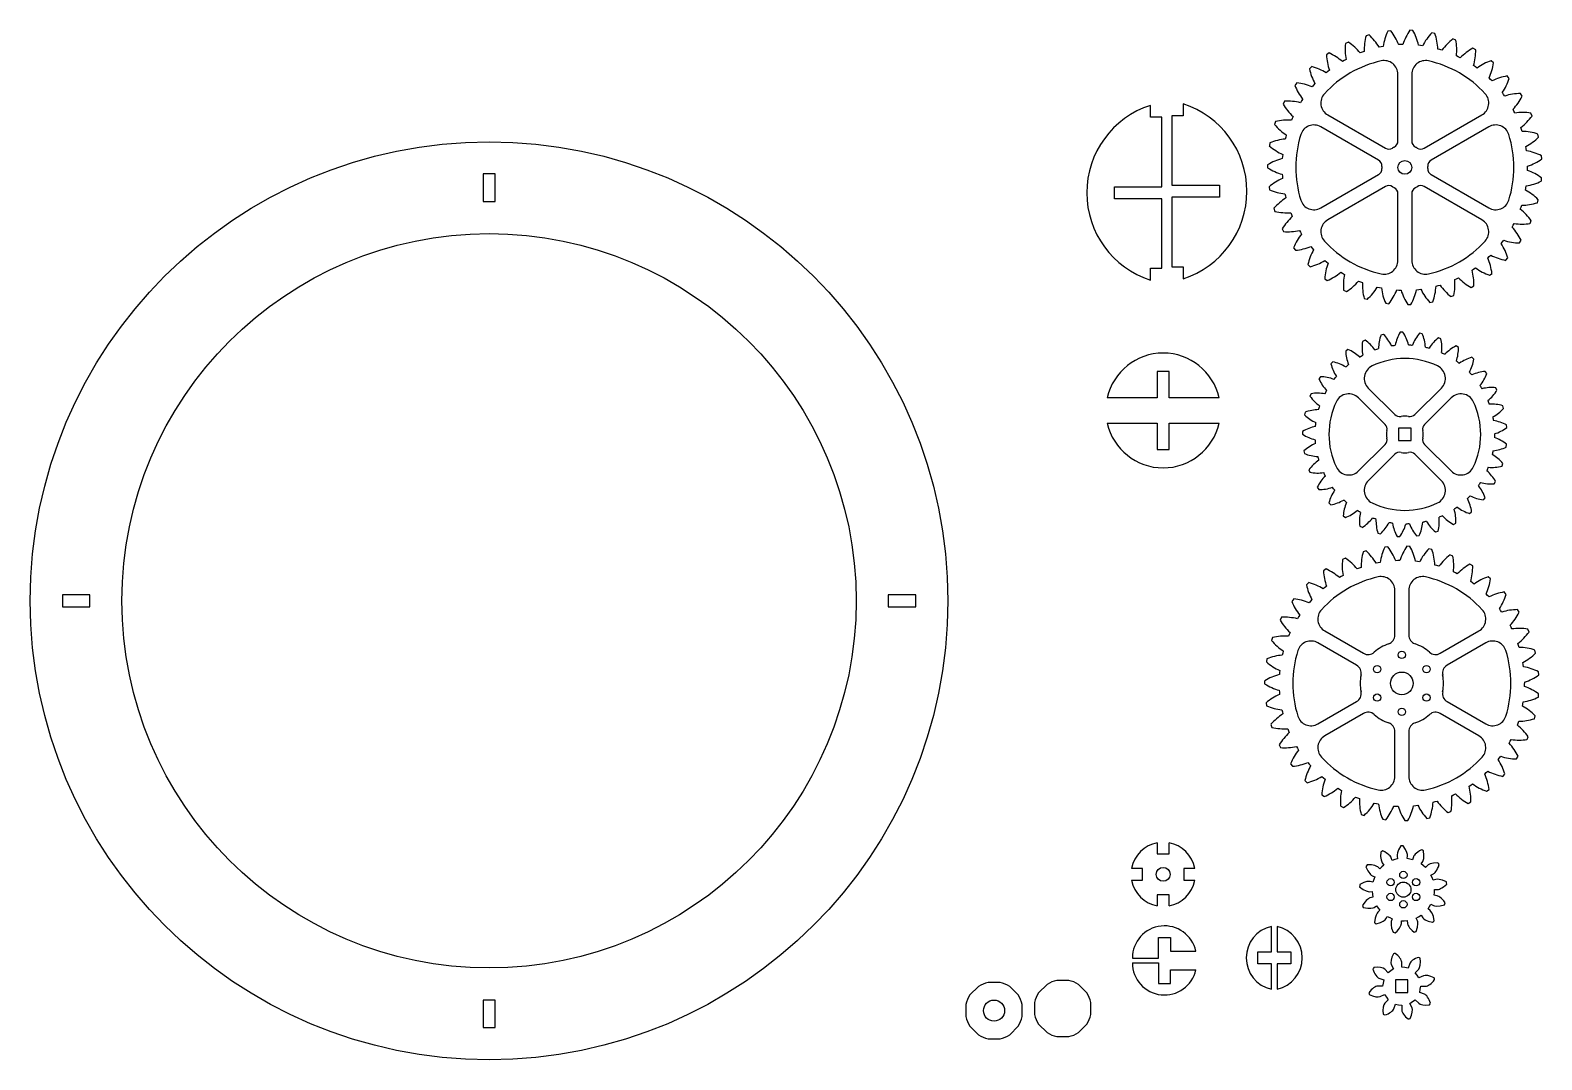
# Model space of a CAD drawing. Header units: millimetres. Extents: x 1 to 354, y -318 to 225.
# Drawn here: x 0.8 to 330.2, y 1 to 225.3 of the extents above; entities that cross this region are included whole.
import ezdxf

# ---------------------------------------------------------------- set-up
doc = ezdxf.new("R2010")
doc.units = ezdxf.units.MM

msp = doc.modelspace()

# ---------------------------------------------------------------- linework, layer by layer
at = {"color": 7, "linetype": 'Continuous', "lineweight": 25}
for p, q in [((292.62, 224.3), (291.96, 224.12)), ((297.36, 225.18), (296.67, 225.1)), ((302.17, 225.28), (301.48, 225.31)), ((306.93, 224.61), (306.26, 224.75)), ((288.09, 222.68), (287.47, 222.39)), ((295.24, 221.69), (294.79, 221.61)), ((295.69, 221.78), (295.24, 221.69)), ((299.52, 222.18), (299.06, 222.17)), ((299.97, 222.2), (299.52, 222.18)), ((303.82, 221.97), (303.36, 222.03)), ((304.27, 221.92), (303.82, 221.97)), ((308.03, 221.08), (307.59, 221.21)), ((308.47, 220.95), (308.03, 221.08)), ((311.53, 223.18), (310.88, 223.43)), ((315.83, 221.03), (315.24, 221.38)), ((283.88, 220.36), (283.31, 219.97)), ((287.19, 218.71), (286.79, 218.48)), ((287.58, 218.94), (287.19, 218.71)), ((291.09, 220.53), (290.66, 220.37)), ((291.52, 220.69), (291.09, 220.53)), ((312.05, 219.52), (311.64, 219.72)), ((312.46, 219.32), (312.05, 219.52)), ((315.76, 217.34), (315.39, 217.6)), ((319.74, 218.22), (319.21, 218.66)), ((280.09, 217.39), (279.59, 216.91)), ((283.62, 216.29), (283.26, 216)), ((283.98, 216.58), (283.62, 216.29)), ((298.89, 201.2), (298.89, 215.7)), ((301.89, 215.7), (301.89, 201.2)), ((316.14, 217.08), (315.76, 217.34)), ((319.08, 214.59), (318.75, 214.91)), ((319.41, 214.27), (319.08, 214.59)), ((323.15, 214.82), (322.69, 215.34)), ((276.83, 213.85), (276.42, 213.3)), ((280.49, 213.33), (280.19, 212.99)), ((280.8, 213.67), (280.49, 213.33)), ((321.91, 211.34), (321.64, 211.71)), ((322.18, 210.98), (321.91, 211.34)), ((325.96, 210.92), (325.6, 211.51)), ((244.96, 206.34), (244.96, 208.94)), ((252.1, 209.26), (252.1, 206.66)), ((274.18, 209.83), (273.86, 209.22)), ((277.88, 209.91), (277.63, 209.52)), ((278.13, 210.29), (277.88, 209.91)), ((324.18, 207.69), (323.97, 208.09)), ((324.39, 207.28), (324.18, 207.69)), ((247.46, 206.34), (244.96, 206.34)), ((247.46, 191.2), (247.46, 206.34)), ((252.1, 206.66), (249.6, 206.66)), ((249.6, 206.66), (249.6, 191.52)), ((272.21, 205.44), (271.99, 204.79)), ((275.85, 206.11), (275.66, 205.69)), ((276.03, 206.53), (275.85, 206.11)), ((294.65, 197.01), (282.08, 204.27)), ((283.58, 206.86), (296.15, 199.61)), ((304.63, 199.61), (317.19, 206.86)), ((318.69, 204.27), (306.13, 197.01)), ((328.12, 206.62), (327.85, 207.26)), ((274.45, 202.03), (274.34, 201.59)), ((274.56, 202.48), (274.45, 202.03)), ((325.84, 203.71), (325.7, 204.15)), ((325.98, 203.27), (325.84, 203.71)), ((329.55, 202.03), (329.39, 202.7)), ((270.97, 200.79), (270.86, 200.11)), ((273.73, 197.79), (273.69, 197.33)), ((273.77, 198.24), (273.73, 197.79)), ((326.84, 199.52), (326.77, 199.97)), ((326.91, 199.07), (326.84, 199.52)), ((330.23, 197.26), (330.18, 197.95)), ((270.49, 196), (270.49, 195.31)), ((327.15, 195.22), (327.16, 195.68)), ((327.15, 194.77), (327.15, 195.22)), ((102.11, 193.99), (99.51, 193.99)), ((99.51, 193.99), (99.51, 187.99)), ((102.11, 187.99), (102.11, 193.99)), ((237.08, 191.2), (247.46, 191.2)), ((237.08, 188.6), (237.08, 191.2)), ((249.6, 191.52), (259.98, 191.52)), ((259.98, 191.52), (259.98, 188.92)), ((270.79, 191.2), (270.89, 190.52)), ((273.66, 193.94), (273.7, 193.48)), ((273.7, 193.48), (273.73, 193.02)), ((282.08, 186.59), (294.65, 193.85)), ((296.15, 191.25), (283.58, 183.99)), ((317.19, 183.99), (304.63, 191.25)), ((306.13, 193.85), (318.69, 186.59)), ((326.77, 190.93), (326.85, 191.39)), ((330.14, 192.45), (330.2, 193.14)), ((99.51, 187.99), (102.11, 187.99)), ((247.46, 188.6), (237.08, 188.6)), ((247.46, 173.46), (247.46, 188.6)), ((259.98, 188.92), (249.6, 188.92)), ((249.6, 188.92), (249.6, 173.78)), ((274.25, 189.67), (274.35, 189.22)), ((274.35, 189.22), (274.46, 188.78)), ((298.89, 175.16), (298.89, 189.66)), ((301.89, 189.66), (301.89, 175.16)), ((326.7, 190.48), (326.77, 190.93)), ((329.28, 187.72), (329.45, 188.39)), ((271.85, 186.51), (272.06, 185.85)), ((275.51, 185.55), (275.69, 185.13)), ((275.69, 185.13), (275.86, 184.7)), ((325.56, 186.33), (325.71, 186.76)), ((325.71, 186.76), (325.86, 187.19)), ((273.65, 182.04), (273.97, 181.43)), ((277.42, 181.69), (277.66, 181.3)), ((277.66, 181.3), (277.9, 180.91)), ((323.78, 182.41), (323.99, 182.81)), ((323.99, 182.81), (324.21, 183.21)), ((327.67, 183.18), (327.94, 183.82)), ((276.15, 177.93), (276.55, 177.37)), ((279.92, 178.18), (280.22, 177.84)), ((321.39, 178.82), (321.66, 179.19)), ((321.66, 179.19), (321.94, 179.55)), ((325.35, 178.97), (325.72, 179.55)), ((280.22, 177.84), (280.52, 177.49)), ((282.95, 175.12), (283.3, 174.83)), ((283.3, 174.83), (283.66, 174.53)), ((318.45, 175.67), (318.78, 175.99)), ((318.78, 175.99), (319.11, 176.3)), ((322.39, 175.18), (322.85, 175.69)), ((244.96, 170.86), (244.96, 173.46)), ((244.96, 173.46), (247.46, 173.46)), ((249.6, 173.78), (252.1, 173.78)), ((252.1, 173.78), (252.1, 171.18)), ((279.27, 174.27), (279.76, 173.78)), ((286.43, 172.59), (286.83, 172.35)), ((286.83, 172.35), (287.22, 172.12)), ((311.68, 171.16), (312.09, 171.35)), ((315.05, 173.03), (315.42, 173.29)), ((315.42, 173.29), (315.8, 173.54)), ((318.85, 171.91), (319.39, 172.34)), ((282.93, 171.15), (283.5, 170.76)), ((287.06, 168.67), (287.68, 168.37)), ((290.28, 170.64), (290.71, 170.48)), ((290.71, 170.48), (291.13, 170.31)), ((294.39, 169.34), (294.84, 169.25)), ((294.84, 169.25), (295.28, 169.15)), ((298.65, 168.72), (299.11, 168.7)), ((299.11, 168.7), (299.56, 168.67)), ((302.96, 168.78), (303.41, 168.84)), ((303.41, 168.84), (303.87, 168.89)), ((307.2, 169.54), (307.64, 169.67)), ((307.64, 169.67), (308.08, 169.79)), ((311.26, 170.97), (311.68, 171.16)), ((314.84, 169.25), (315.44, 169.59)), ((291.52, 166.87), (292.18, 166.68)), ((296.22, 165.82), (296.9, 165.73)), ((301.02, 165.53), (301.71, 165.56)), ((305.81, 166.02), (306.48, 166.16)), ((310.45, 167.27), (311.1, 167.51)), ((295.75, 159.03), (295.17, 158.9)), ((299.96, 159.52), (299.36, 159.5)), ((304.18, 159.19), (303.59, 159.29)), ((308.27, 158.08), (307.71, 158.28)), ((287.99, 155.75), (287.5, 155.41)), ((291.71, 157.76), (291.17, 157.52)), ((312.07, 156.21), (311.56, 156.52)), ((284.71, 153.07), (284.29, 152.64)), ((315.45, 153.66), (315, 154.05)), ((249.02, 150.96), (246.42, 150.96)), ((246.42, 150.96), (246.42, 145.23)), ((249.02, 145.23), (249.02, 150.96)), ((282, 149.81), (281.67, 149.32)), ((318.28, 150.51), (317.92, 150.98)), ((246.42, 145.23), (235.53, 145.23)), ((259.91, 145.23), (249.02, 145.23)), ((279.95, 146.11), (279.72, 145.56)), ((296.07, 139.44), (290.3, 145.21)), ((292.42, 147.33), (298.19, 141.56)), ((302.59, 141.56), (308.35, 147.33)), ((310.47, 145.21), (304.71, 139.44)), ((320.47, 146.89), (320.2, 147.42)), ((278.64, 142.08), (278.52, 141.5)), ((321.93, 142.91), (321.77, 143.48)), ((235.53, 139.68), (246.42, 139.68)), ((246.42, 139.68), (246.42, 133.96)), ((249.02, 139.68), (259.91, 139.68)), ((249.02, 133.96), (249.02, 139.68)), ((299.04, 138.59), (299.04, 135.89)), ((301.74, 138.59), (299.04, 138.59)), ((301.74, 135.89), (301.74, 138.59)), ((322.61, 138.73), (322.56, 139.32)), ((278.12, 137.88), (278.11, 137.28)), ((299.04, 135.89), (301.74, 135.89)), ((322.49, 134.5), (322.56, 135.09)), ((246.42, 133.96), (249.02, 133.96)), ((278.4, 133.65), (278.51, 133.07)), ((290.3, 129.28), (296.07, 135.05)), ((298.19, 132.92), (292.42, 127.16)), ((308.35, 127.16), (302.59, 132.92)), ((304.71, 135.05), (310.47, 129.28)), ((279.48, 129.56), (279.69, 129)), ((321.57, 130.37), (321.75, 130.93)), ((281.31, 125.74), (281.63, 125.23)), ((319.89, 126.48), (320.17, 127)), ((283.84, 122.34), (284.24, 121.9)), ((317.5, 122.98), (317.87, 123.44)), ((286.96, 119.47), (287.43, 119.12)), ((314.49, 120), (314.94, 120.39)), ((290.56, 117.25), (291.1, 117)), ((294.52, 115.76), (295.1, 115.61)), ((307.07, 116), (307.64, 116.18)), ((310.97, 117.65), (311.49, 117.93)), ((296.71, 112.74), (296.02, 112.66)), ((298.7, 115.03), (299.29, 115)), ((301.52, 112.84), (300.83, 112.88)), ((302.93, 115.12), (303.52, 115.19)), ((306.28, 112.17), (305.61, 112.32)), ((287.44, 110.25), (286.82, 109.96)), ((291.97, 111.87), (291.31, 111.68)), ((294.59, 109.26), (294.14, 109.17)), ((295.04, 109.35), (294.59, 109.26)), ((298.87, 109.75), (298.41, 109.73)), ((299.32, 109.76), (298.87, 109.75)), ((303.17, 109.54), (302.71, 109.6)), ((303.62, 109.48), (303.17, 109.54)), ((307.38, 108.65), (306.94, 108.78)), ((310.88, 110.75), (310.23, 110.99)), ((315.18, 108.6), (314.59, 108.95)), ((283.23, 107.93), (282.66, 107.54)), ((286.54, 106.28), (286.14, 106.05)), ((286.93, 106.5), (286.54, 106.28)), ((290.44, 108.09), (290.01, 107.93)), ((290.87, 108.25), (290.44, 108.09)), ((307.82, 108.52), (307.38, 108.65)), ((311.4, 107.09), (310.99, 107.29)), ((311.81, 106.89), (311.4, 107.09)), ((319.09, 105.79), (318.56, 106.23)), ((7.81, 102.29), (7.81, 99.69)), ((13.81, 102.29), (7.81, 102.29)), ((13.81, 99.69), (13.81, 102.29)), ((193.81, 102.29), (187.81, 102.29)), ((187.81, 102.29), (187.81, 99.69)), ((193.81, 99.69), (193.81, 102.29)), ((279.44, 104.95), (278.94, 104.48)), ((282.97, 103.86), (282.61, 103.57)), ((283.33, 104.14), (282.97, 103.86)), ((298.24, 93.51), (298.24, 103.27)), ((301.24, 103.27), (301.24, 93.51)), ((315.11, 104.91), (314.74, 105.17)), ((315.49, 104.64), (315.11, 104.91)), ((318.43, 102.16), (318.1, 102.48)), ((318.76, 101.84), (318.43, 102.16)), ((322.5, 102.39), (322.04, 102.91)), ((7.81, 99.69), (13.81, 99.69)), ((187.81, 99.69), (193.81, 99.69)), ((276.18, 101.41), (275.77, 100.87)), ((279.84, 100.9), (279.54, 100.56)), ((280.15, 101.24), (279.84, 100.9)), ((321.26, 98.91), (320.99, 99.28)), ((321.53, 98.54), (321.26, 98.91)), ((325.31, 98.49), (324.95, 99.07)), ((273.53, 97.4), (273.21, 96.79)), ((277.23, 97.47), (276.98, 97.09)), ((277.48, 97.86), (277.23, 97.47)), ((323.53, 95.25), (323.32, 95.66)), ((271.56, 93.01), (271.34, 92.35)), ((275.2, 93.67), (275.01, 93.25)), ((275.38, 94.1), (275.2, 93.67)), ((282.93, 94.43), (291.38, 89.55)), ((308.1, 89.55), (316.54, 94.43)), ((323.74, 94.84), (323.53, 95.25)), ((327.47, 94.19), (327.2, 94.82)), ((273.8, 89.6), (273.69, 89.16)), ((273.91, 90.04), (273.8, 89.6)), ((289.88, 86.95), (281.43, 91.83)), ((318.04, 91.83), (309.6, 86.95)), ((325.19, 91.28), (325.05, 91.71)), ((325.33, 90.84), (325.19, 91.28)), ((328.9, 89.59), (328.74, 90.26)), ((270.32, 88.36), (270.21, 87.68)), ((273.12, 85.81), (273.08, 85.35)), ((326.19, 87.09), (326.12, 87.54)), ((326.26, 86.63), (326.19, 87.09)), ((269.84, 83.57), (269.84, 82.88)), ((273.08, 85.35), (273.04, 84.9)), ((326.5, 82.79), (326.51, 83.25)), ((326.5, 82.33), (326.5, 82.79)), ((329.58, 84.83), (329.53, 85.52)), ((273.01, 81.5), (273.05, 81.05)), ((273.05, 81.05), (273.08, 80.59)), ((329.49, 80.02), (329.55, 80.7)), ((270.14, 78.77), (270.24, 78.09)), ((273.6, 77.24), (273.7, 76.79)), ((273.7, 76.79), (273.81, 76.34)), ((281.43, 74.16), (289.88, 79.04)), ((291.38, 76.44), (282.93, 71.56)), ((316.54, 71.56), (308.1, 76.44)), ((309.6, 79.04), (318.04, 74.16)), ((326.05, 78.05), (326.12, 78.5)), ((326.12, 78.5), (326.2, 78.95)), ((328.63, 75.28), (328.8, 75.95)), ((271.2, 74.07), (271.41, 73.42)), ((274.86, 73.12), (275.04, 72.69)), ((275.04, 72.69), (275.21, 72.27)), ((298.24, 62.72), (298.24, 72.48)), ((301.24, 72.48), (301.24, 62.72)), ((324.91, 73.89), (325.06, 74.33)), ((325.06, 74.33), (325.21, 74.76)), ((273, 69.61), (273.32, 69)), ((276.77, 69.25), (277.01, 68.86)), ((323.13, 69.97), (323.34, 70.38)), ((323.34, 70.38), (323.56, 70.78)), ((327.02, 70.75), (327.29, 71.38)), ((277.01, 68.86), (277.25, 68.48)), ((320.74, 66.39), (321.01, 66.75)), ((321.01, 66.75), (321.29, 67.12)), ((324.7, 66.53), (325.07, 67.11)), ((275.5, 65.49), (275.9, 64.94)), ((279.27, 65.75), (279.57, 65.4)), ((279.57, 65.4), (279.87, 65.06)), ((282.3, 62.69), (282.65, 62.39)), ((317.8, 63.24), (318.13, 63.55)), ((318.13, 63.55), (318.47, 63.87)), ((321.74, 62.74), (322.2, 63.25)), ((278.62, 61.83), (279.11, 61.35)), ((282.65, 62.39), (283.01, 62.1)), ((285.78, 60.15), (286.18, 59.92)), ((286.18, 59.92), (286.57, 59.69)), ((314.4, 60.59), (314.77, 60.85)), ((314.77, 60.85), (315.15, 61.11)), ((318.2, 59.48), (318.74, 59.91)), ((282.28, 58.72), (282.85, 58.32)), ((286.41, 56.23), (287.03, 55.93)), ((289.63, 58.21), (290.06, 58.04)), ((290.06, 58.04), (290.48, 57.88)), ((293.74, 56.91), (294.19, 56.81)), ((294.19, 56.81), (294.63, 56.72)), ((298, 56.28), (298.46, 56.26)), ((298.46, 56.26), (298.91, 56.24)), ((302.31, 56.35), (302.76, 56.4)), ((302.76, 56.4), (303.22, 56.45)), ((306.55, 57.11), (306.99, 57.23)), ((306.99, 57.23), (307.43, 57.35)), ((310.61, 58.53), (311.03, 58.73)), ((311.03, 58.73), (311.44, 58.92)), ((314.19, 56.82), (314.79, 57.16)), ((290.87, 54.44), (291.53, 54.24)), ((295.57, 53.39), (296.25, 53.3)), ((300.37, 53.1), (301.06, 53.12)), ((305.16, 53.59), (305.83, 53.72)), ((309.8, 54.84), (310.45, 55.08)), ((246.42, 48.27), (246.42, 45.89)), ((249.02, 45.89), (249.02, 48.27)), ((295.37, 46.37), (295.16, 46.25)), ((295.57, 46.49), (295.37, 46.37)), ((299.77, 47.6), (299.53, 47.6)), ((300, 47.61), (299.77, 47.6)), ((304.23, 46.65), (304.02, 46.75)), ((304.45, 46.54), (304.23, 46.65)), ((246.42, 45.89), (249.02, 45.89)), ((292.04, 43.24), (291.92, 43.04)), ((292.17, 43.44), (292.04, 43.24)), ((294.97, 42.58), (294.5, 43)), ((295.41, 43), (294.97, 42.58)), ((295.85, 43.41), (295.41, 43)), ((295.47, 43.91), (295.85, 43.41)), ((297.65, 44.43), (297.43, 45.02)), ((298.24, 44.6), (297.65, 44.43)), ((298.82, 44.76), (298.24, 44.6)), ((298.71, 45.38), (298.82, 44.76)), ((300.89, 44.82), (300.96, 45.45)), ((301.48, 44.7), (300.89, 44.82)), ((302.08, 44.57), (301.48, 44.7)), ((302.26, 45.17), (302.08, 44.57)), ((303.93, 43.67), (304.29, 44.18)), ((304.4, 43.28), (303.93, 43.67)), ((304.87, 42.89), (304.4, 43.28)), ((305.31, 43.33), (304.87, 42.89)), ((307.75, 43.73), (307.6, 43.92)), ((307.89, 43.54), (307.75, 43.73)), ((243.22, 42.69), (240.84, 42.69)), ((240.84, 40.09), (243.22, 40.09)), ((243.22, 40.09), (243.22, 42.69)), ((254.6, 42.69), (252.22, 42.69)), ((252.22, 42.69), (252.22, 40.09)), ((252.22, 40.09), (254.6, 40.09)), ((293.45, 39.69), (292.84, 39.84)), ((293.28, 41.1), (293.85, 40.84)), ((293.65, 40.27), (293.45, 39.69)), ((293.85, 40.84), (293.65, 40.27)), ((306.09, 41.23), (306.65, 41.52)), ((306.33, 40.67), (306.09, 41.23)), ((306.56, 40.1), (306.33, 40.67)), ((307.16, 40.29), (306.56, 40.1)), ((309.5, 39.51), (309.46, 39.75)), ((249.02, 36.89), (246.42, 36.89)), ((246.42, 36.89), (246.42, 34.52)), ((249.02, 34.52), (249.02, 36.89)), ((290.56, 38.92), (290.54, 38.68)), ((290.58, 39.15), (290.56, 38.92)), ((292.64, 37.6), (293.27, 37.64)), ((293.45, 36.43), (292.84, 36.28)), ((293.27, 37.64), (293.36, 37.04)), ((293.36, 37.04), (293.45, 36.43)), ((306.77, 36.85), (306.82, 37.46)), ((307.38, 36.74), (306.77, 36.85)), ((306.82, 37.46), (306.87, 38.06)), ((306.87, 38.06), (307.5, 38.06)), ((309.53, 39.28), (309.5, 39.51)), ((291.16, 34.62), (291.25, 34.4)), ((291.25, 34.4), (291.34, 34.18)), ((293.71, 34.2), (294.25, 34.53)), ((294.25, 34.53), (294.61, 34.04)), ((294.97, 33.55), (294.5, 33.13)), ((294.61, 34.04), (294.97, 33.55)), ((305.44, 33.88), (305.77, 34.39)), ((305.93, 33.49), (305.44, 33.88)), ((305.77, 34.39), (306.09, 34.9)), ((306.09, 34.9), (306.65, 34.61)), ((309.01, 34.74), (309.09, 34.96)), ((309.09, 34.96), (309.17, 35.19)), ((271.32, 24.5), (271.32, 30.03)), ((272.54, 30.03), (272.54, 24.5)), ((293.78, 30.88), (293.96, 30.73)), ((293.96, 30.73), (294.15, 30.57)), ((296.23, 31.69), (296.56, 32.23)), ((296.56, 32.23), (297.1, 31.96)), ((297.1, 31.96), (297.65, 31.7)), ((297.65, 31.7), (297.43, 31.11)), ((299.63, 30.64), (299.67, 31.27)), ((299.67, 31.27), (300.28, 31.28)), ((300.28, 31.28), (300.89, 31.3)), ((300.89, 31.3), (300.96, 30.68)), ((302.87, 31.86), (303.4, 32.16)), ((303.13, 31.29), (302.87, 31.86)), ((303.4, 32.16), (303.93, 32.46)), ((303.93, 32.46), (304.29, 31.94)), ((306.44, 30.96), (306.61, 31.12)), ((306.61, 31.12), (306.79, 31.29)), ((246.71, 23.16), (246.71, 27.66)), ((246.71, 27.66), (249.31, 27.66)), ((249.31, 27.66), (249.31, 24.66)), ((297.84, 28.78), (298.07, 28.73)), ((298.07, 28.73), (298.31, 28.68)), ((302.41, 28.81), (302.64, 28.87)), ((302.64, 28.87), (302.87, 28.94)), ((241.01, 23.16), (246.71, 23.16)), ((249.31, 24.66), (254.85, 24.66)), ((268.32, 21.9), (268.32, 24.5)), ((268.32, 24.5), (271.32, 24.5)), ((272.54, 24.5), (275.54, 24.5)), ((275.54, 24.5), (275.54, 21.9)), ((298.09, 24.13), (297.91, 24.09)), ((298.28, 24.17), (298.09, 24.13)), ((303.59, 23.2), (303.43, 23.3)), ((303.75, 23.09), (303.59, 23.2)), ((241.01, 22.1), (246.71, 22.1)), ((246.71, 22.1), (246.71, 17.6)), ((249.31, 17.6), (249.31, 20.6)), ((249.31, 20.6), (254.85, 20.6)), ((271.32, 21.9), (268.32, 21.9)), ((271.32, 16.36), (271.32, 21.9)), ((275.54, 21.9), (272.54, 21.9)), ((272.54, 21.9), (272.54, 16.36)), ((293.54, 20.9), (293.44, 20.74)), ((293.64, 21.06), (293.54, 20.9)), ((296.77, 19.96), (296, 20.73)), ((297.34, 20.37), (296.77, 19.96)), ((297.91, 20.77), (297.34, 20.37)), ((297.44, 21.75), (297.91, 20.77)), ((299.71, 21.18), (299.71, 22.27)), ((300.4, 21.06), (299.71, 21.18)), ((301.09, 20.95), (300.4, 21.06)), ((301.45, 21.97), (301.09, 20.95)), ((302.65, 19.96), (303.42, 20.73)), ((303.05, 19.39), (302.65, 19.96)), ((207.46, 16.94), (205.62, 15.11)), ((212.17, 17.82), (209.57, 17.82)), ((216.11, 15.11), (214.28, 16.94)), ((222.42, 17.4), (220.58, 15.57)), ((227.13, 18.28), (224.53, 18.28)), ((231.07, 15.57), (229.24, 17.4)), ((246.71, 17.6), (249.31, 17.6)), ((295.55, 17.02), (294.47, 17.02)), ((294.76, 18.76), (295.79, 18.4)), ((295.67, 17.71), (295.55, 17.02)), ((295.79, 18.4), (295.67, 17.71)), ((298.36, 18.37), (298.36, 15.67)), ((301.06, 18.37), (298.36, 18.37)), ((301.06, 15.67), (301.06, 18.37)), ((303.46, 18.83), (303.05, 19.39)), ((304.44, 19.3), (303.46, 18.83)), ((303.75, 16.34), (303.87, 17.02)), ((303.87, 17.02), (304.96, 17.02)), ((306.82, 18.64), (306.78, 18.83)), ((306.86, 18.46), (306.82, 18.64)), ((102.11, 13.99), (99.51, 13.99)), ((99.51, 13.99), (99.51, 7.99)), ((102.11, 7.99), (102.11, 13.99)), ((219.7, 13.46), (219.7, 10.86)), ((231.95, 10.86), (231.95, 13.46)), ((292.56, 15.59), (292.6, 15.4)), ((292.6, 15.4), (292.65, 15.22)), ((294.99, 14.75), (295.97, 15.22)), ((295.97, 15.22), (296.37, 14.65)), ((296.77, 14.08), (296, 13.31)), ((296.37, 14.65), (296.77, 14.08)), ((298.36, 15.67), (301.06, 15.67)), ((301.51, 13.28), (302.08, 13.68)), ((301.98, 12.3), (301.51, 13.28)), ((302.08, 13.68), (302.65, 14.08)), ((302.65, 14.08), (303.42, 13.31)), ((303.63, 15.65), (303.75, 16.34)), ((304.66, 15.29), (303.63, 15.65)), ((305.88, 13.14), (305.98, 13.3)), ((204.75, 13), (204.75, 10.4)), ((216.99, 10.4), (216.99, 13)), ((295.67, 10.95), (295.83, 10.85)), ((295.83, 10.85), (295.99, 10.75)), ((297.98, 12.07), (298.34, 13.1)), ((298.34, 13.1), (299.02, 12.98)), ((299.02, 12.98), (299.71, 12.87)), ((299.71, 12.87), (299.71, 11.78)), ((301.15, 9.87), (301.33, 9.92)), ((301.33, 9.92), (301.52, 9.96)), ((305.78, 12.98), (305.88, 13.14)), ((99.51, 7.99), (102.11, 7.99)), ((205.62, 8.29), (207.46, 6.45)), ((214.28, 6.45), (216.11, 8.29)), ((220.58, 8.75), (222.42, 6.91)), ((229.24, 6.91), (231.07, 8.75)), ((209.57, 5.58), (212.17, 5.58)), ((224.53, 6.04), (227.13, 6.04))]:
    msp.add_line(p, q, dxfattribs=at)
for centre, radius in [((100.81, 100.99), 100), ((300.39, 195.43), 1.5), ((100.81, 100.99), 80), ((299.74, 89.2), 0.8), ((294.37, 86.1), 0.8), ((305.11, 86.1), 0.8), ((299.74, 83), 2.47), ((294.37, 79.9), 0.8), ((305.11, 79.9), 0.8), ((299.74, 76.8), 0.8), ((247.72, 41.39), 1.5), ((297.29, 39.66), 0.8), ((300.07, 38.06), 1.65), ((300.07, 41.26), 0.8), ((302.84, 39.66), 0.8), ((297.29, 36.46), 0.8), ((302.84, 36.46), 0.8), ((300.07, 34.86), 0.8), ((210.87, 11.7), 2.3)]:
    msp.add_circle(centre, radius, dxfattribs=at)
for centre, radius, start, end in [((303.62, 220.88), 12.1, 164.4787, 180.9147), ((284.36, 215.46), 12.1, 30.5152, 46.9512), ((307.66, 220.03), 12.1, 155.2479, 171.6839), ((287.78, 217.77), 12.1, 21.2844, 37.7204), ((311.51, 218.55), 12.1, 146.0172, 162.4531), ((291.53, 219.51), 12.1, 12.0537, 28.4896), ((315.08, 216.46), 12.1, 136.7864, 153.2223), ((295.51, 220.62), 12.1, 2.8229, 19.2589), ((299.49, 221.07), 12.1, 173.7095, 190.1454), ((281.36, 212.63), 12.1, 39.746, 56.1819), ((318.26, 213.84), 12.1, 127.5556, 143.9916), ((299.61, 221.07), 12.1, 353.5921, 10.0281), ((320.98, 210.73), 12.1, 118.3248, 134.7608), ((303.74, 220.86), 12.1, 344.3614, 0.7973), ((300.39, 195.43), 23.76, 102.5163, 137.4837), ((295.39, 220.59), 12.1, 182.9402, 199.3762), ((278.84, 209.36), 12.1, 48.9767, 65.4127), ((295.89, 215.7), 3, 0, 102.5163), ((304.89, 215.7), 3, 77.4837, 180), ((300.39, 195.43), 23.76, 42.5163, 77.4837), ((323.17, 207.23), 12.1, 109.0941, 125.53), ((307.77, 220), 12.1, 335.1306, 351.5665), ((291.42, 219.47), 12.1, 192.171, 208.607), ((276.89, 205.72), 12.1, 58.2075, 74.6435), ((324.77, 203.42), 12.1, 99.8633, 116.2993), ((311.62, 218.5), 12.1, 325.8998, 342.3358), ((287.68, 217.72), 12.1, 201.4018, 217.8377), ((275.54, 201.82), 12.1, 67.4383, 83.8742), ((285.08, 209.46), 3, 137.4837, 240), ((315.69, 209.46), 3, 300, 42.5163), ((325.73, 199.41), 12.1, 90.6325, 107.0685), ((315.17, 216.4), 12.1, 316.669, 333.105), ((251.08, 189.9), 20, 107.8223, 252.1777), ((245.98, 190.22), 20, 287.8223, 72.1777), ((284.27, 215.39), 12.1, 210.6325, 227.0685), ((274.84, 197.75), 12.1, 76.669, 93.105), ((281.28, 212.54), 12.1, 219.8633, 236.2993), ((274.8, 193.62), 12.1, 85.8998, 102.3358), ((280.58, 201.67), 3, 60, 162.5163), ((320.19, 201.67), 3, 17.4837, 120), ((326.04, 195.29), 12.1, 81.4018, 97.8377), ((318.34, 213.75), 12.1, 307.4383, 323.8742), ((275.42, 189.54), 12.1, 95.1306, 111.5665), ((300.39, 195.43), 23.76, 162.5163, 197.4837), ((297.39, 201.2), 1.5, 297.4864, 0), ((303.39, 201.2), 1.5, 180, 242.5136), ((300.39, 195.43), 23.76, 342.5163, 17.4837), ((325.69, 191.18), 12.1, 72.171, 88.607), ((321.05, 210.64), 12.1, 298.2075, 314.6435), ((278.78, 209.26), 12.1, 229.0941, 245.53), ((296.9, 200.91), 1.5, 240, 302.5136), ((300.39, 195.43), 5, 117.4864, 122.5136), ((300.39, 195.43), 5, 57.4864, 62.5136), ((303.88, 200.91), 1.5, 237.4864, 300), ((324.68, 187.17), 12.1, 62.9402, 79.3762), ((276.69, 185.61), 12.1, 104.3614, 120.7973), ((276.84, 205.61), 12.1, 238.3248, 254.7608), ((293.9, 195.71), 1.5, 357.4864, 60), ((293.9, 195.14), 1.5, 300, 2.5136), ((300.39, 195.43), 5, 177.4864, 182.5136), ((306.88, 195.71), 1.5, 120, 182.5136), ((300.39, 195.43), 5, 357.4864, 2.5136), ((306.88, 195.14), 1.5, 177.4864, 240), ((323.04, 183.39), 12.1, 53.7095, 70.1454), ((323.22, 207.12), 12.1, 288.9767, 305.4127), ((278.57, 181.93), 12.1, 113.5921, 130.0281), ((296.9, 189.95), 1.5, 57.4864, 120), ((300.39, 195.43), 5, 237.4864, 242.5136), ((300.39, 195.43), 5, 297.4864, 302.5136), ((303.88, 189.95), 1.5, 60, 122.5136), ((324.8, 203.31), 12.1, 279.746, 296.1819), ((275.51, 201.7), 12.1, 247.5556, 263.9916), ((281.02, 178.61), 12.1, 122.8229, 139.2589), ((280.58, 189.19), 3, 197.4837, 300), ((297.39, 189.66), 1.5, 360, 62.5136), ((303.39, 189.66), 1.5, 117.4864, 180), ((320.19, 189.19), 3, 240, 342.5163), ((320.82, 179.91), 12.1, 44.4787, 60.9147), ((274.83, 197.63), 12.1, 256.7864, 273.2223), ((283.97, 175.72), 12.1, 132.0537, 148.4896), ((318.06, 176.83), 12.1, 35.2479, 51.6839), ((325.75, 199.29), 12.1, 270.5152, 286.9512), ((274.81, 193.5), 12.1, 266.0172, 282.4531), ((285.08, 181.4), 3, 120, 222.5163), ((315.69, 181.4), 3, 317.4837, 60), ((314.85, 174.24), 12.1, 26.0172, 42.4531), ((326.04, 195.17), 12.1, 261.2844, 277.7204), ((287.34, 173.34), 12.1, 141.2844, 157.7204), ((275.45, 189.42), 12.1, 275.2479, 291.6839), ((300.39, 195.43), 23.76, 222.5163, 257.4837), ((300.39, 195.43), 23.76, 282.5163, 317.4837), ((311.26, 172.19), 12.1, 16.7864, 33.2223), ((325.67, 191.06), 12.1, 252.0537, 268.4896), ((291.05, 171.53), 12.1, 150.5152, 166.9512), ((276.73, 185.5), 12.1, 284.4787, 300.9147), ((295.89, 175.16), 3, 257.4837, 0), ((304.89, 175.16), 3, 180, 282.5163), ((307.39, 170.75), 12.1, 7.5556, 23.9916), ((324.64, 187.06), 12.1, 242.8229, 259.2589), ((295.01, 170.35), 12.1, 159.746, 176.1819), ((278.63, 181.83), 12.1, 293.7095, 310.1454), ((299.1, 169.81), 12.1, 168.9767, 185.4127), ((320.74, 179.81), 12.1, 224.3614, 240.7973), ((303.34, 169.95), 12.1, 358.3248, 14.7608), ((322.99, 183.28), 12.1, 233.5921, 250.0281), ((281.1, 178.52), 12.1, 302.9402, 319.3762), ((303.23, 169.93), 12.1, 178.2075, 194.6435), ((284.06, 175.64), 12.1, 312.171, 328.607), ((307.28, 170.72), 12.1, 187.4383, 203.8742), ((287.44, 173.28), 12.1, 321.4018, 337.8377), ((311.16, 172.14), 12.1, 196.669, 213.105), ((291.16, 171.49), 12.1, 330.6325, 347.0685), ((314.75, 174.17), 12.1, 205.8998, 222.3358), ((295.12, 170.32), 12.1, 339.8633, 356.2993), ((317.98, 176.75), 12.1, 215.1306, 231.5665), ((299.22, 169.8), 12.1, 349.0941, 5.53), ((303.52, 155.96), 8.85, 160.5662, 180.1346), ((289.49, 152.78), 8.85, 25.4127, 44.9811), ((307, 155.03), 8.85, 149.6571, 169.2256), ((292.63, 154.56), 8.85, 14.5036, 34.072), ((310.25, 153.45), 8.85, 138.748, 158.3165), ((296.05, 155.71), 8.85, 3.5945, 23.1629), ((313.14, 151.29), 8.85, 127.8389, 147.4074), ((247.72, 142.46), 12.5, 12.809, 167.191), ((296.34, 155.78), 8.85, 182.3844, 201.9528), ((284.5, 147.62), 8.85, 47.2309, 66.7993), ((299.92, 156.21), 8.85, 171.4753, 191.0437), ((286.75, 150.44), 8.85, 36.3218, 55.8902), ((292.03, 162.62), 7.19, 284.9141, 288.2284), ((292.03, 162.62), 7.19, 288.228, 291.5423), ((296.98, 163.75), 7.19, 274.005, 277.3193), ((296.98, 163.75), 7.19, 277.3189, 280.6332), ((302.06, 163.91), 7.19, 263.0959, 266.4102), ((302.06, 163.91), 7.19, 266.4098, 269.7241), ((307.08, 163.11), 7.19, 252.1868, 255.5011), ((307.08, 163.11), 7.19, 255.5008, 258.815), ((299.62, 156.2), 8.85, 352.6854, 12.2539), ((311.85, 161.38), 7.19, 241.2777, 244.592), ((311.85, 161.38), 7.19, 244.5917, 247.9059), ((315.56, 148.63), 8.85, 116.9298, 136.4983), ((303.22, 156), 8.85, 341.7763, 1.3448), ((292.9, 154.68), 8.85, 193.2935, 212.8619), ((282.82, 144.42), 8.85, 58.14, 77.7084), ((283.2, 157.7), 7.19, 306.7323, 310.0466), ((283.2, 157.7), 7.19, 310.0462, 313.3605), ((287.38, 160.58), 7.19, 295.8232, 299.1375), ((287.38, 160.58), 7.19, 299.1371, 302.4514), ((294.54, 149.45), 3, 115.5829, 225), ((300.39, 137.24), 16.54, 64.4171, 115.5829), ((306.23, 149.45), 3, 315, 64.4171), ((316.21, 158.77), 7.19, 230.3687, 233.6829), ((316.21, 158.77), 7.19, 233.6826, 236.9969), ((317.44, 145.55), 8.85, 106.0207, 125.5892), ((306.72, 155.13), 8.85, 330.8672, 350.4357), ((289.74, 152.95), 8.85, 204.2026, 223.771), ((281.78, 140.97), 8.85, 69.049, 88.6175), ((279.64, 154.08), 7.19, 317.6414, 320.9557), ((279.64, 154.08), 7.19, 320.9553, 324.2696), ((320, 155.39), 7.19, 219.4596, 222.7738), ((320, 155.39), 7.19, 222.7735, 226.0878), ((318.71, 142.17), 8.85, 95.1117, 114.6801), ((309.99, 153.61), 8.85, 319.9581, 339.5266), ((286.96, 150.65), 8.85, 215.1117, 234.6801), ((281.41, 137.38), 8.85, 79.9581, 99.5266), ((276.83, 149.84), 7.19, 328.5505, 331.8648), ((276.83, 149.84), 7.19, 331.8644, 335.1787), ((288.18, 143.09), 3, 45, 154.4171), ((312.6, 143.09), 3, 25.5829, 135), ((323.08, 151.35), 7.19, 208.5505, 211.8648), ((323.08, 151.35), 7.19, 211.8644, 215.1787), ((319.31, 138.61), 8.85, 84.2026, 103.771), ((312.91, 151.49), 8.85, 309.049, 328.6175), ((281.73, 133.79), 8.85, 90.8672, 110.4357), ((274.87, 145.16), 7.19, 339.4596, 342.7738), ((274.87, 145.16), 7.19, 342.7735, 346.0878), ((300.39, 137.24), 16.54, 154.4171, 205.5829), ((300.39, 137.24), 16.54, 334.4171, 25.5829), ((325.34, 146.8), 7.19, 197.6414, 200.9557), ((325.34, 146.8), 7.19, 200.9553, 204.2696), ((319.23, 135.01), 8.85, 73.2935, 92.8619), ((315.38, 148.87), 8.85, 298.14, 317.7084), ((247.72, 142.46), 12.5, 192.809, 347.191), ((282.72, 130.32), 8.85, 101.7763, 121.3448), ((284.67, 147.87), 8.85, 226.0207, 245.5892), ((273.83, 140.18), 7.19, 350.3687, 353.6829), ((273.83, 140.18), 7.19, 353.6826, 356.9969), ((295.01, 138.38), 1.5, 348.0557, 45), ((299.25, 142.63), 1.5, 225, 281.9443), ((300.39, 137.24), 4, 78.0557, 101.9443), ((301.52, 142.63), 1.5, 258.0557, 315), ((305.77, 138.38), 1.5, 135, 191.9443), ((326.7, 141.91), 7.19, 186.7323, 190.0466), ((326.7, 141.91), 7.19, 190.0462, 193.3605), ((318.46, 131.48), 8.85, 62.3844, 81.9528), ((317.31, 145.82), 8.85, 287.2309, 306.7993), ((282.94, 144.7), 8.85, 236.9298, 256.4983), ((284.35, 127.1), 8.85, 112.6854, 132.2539), ((273.75, 135.11), 7.19, 4.5917, 7.9059), ((273.75, 135.11), 7.19, 1.2777, 4.592), ((295.01, 136.11), 1.5, 315, 11.9443), ((300.39, 137.24), 4, 168.0557, 191.9443), ((305.77, 136.11), 1.5, 168.0557, 225), ((300.39, 137.24), 4, 348.0557, 11.9443), ((327.1, 136.84), 7.19, 175.8232, 179.1375), ((327.1, 136.84), 7.19, 179.1371, 182.4514), ((317.05, 128.17), 8.85, 51.4753, 71.0437), ((281.84, 141.26), 8.85, 247.8389, 267.4074), ((274.64, 130.1), 7.19, 15.5008, 18.815), ((274.64, 130.1), 7.19, 12.1868, 15.5011), ((299.25, 131.86), 1.5, 78.0557, 135), ((300.39, 137.24), 4, 258.0557, 281.9443), ((301.52, 131.86), 1.5, 45, 101.9443), ((326.54, 131.79), 7.19, 168.228, 171.5423), ((315.03, 125.18), 8.85, 40.5662, 60.1346), ((326.54, 131.79), 7.19, 164.9141, 168.2284), ((318.63, 142.46), 8.85, 276.3218, 295.8902), ((286.56, 124.25), 8.85, 123.5945, 143.1629), ((281.42, 137.68), 8.85, 258.748, 278.3165), ((276.46, 125.36), 7.19, 26.4098, 29.7241), ((276.46, 125.36), 7.19, 23.0959, 26.4102), ((288.18, 131.4), 3, 205.5829, 315), ((312.6, 131.4), 3, 225, 334.4171), ((325.04, 126.94), 7.19, 157.3189, 160.6332), ((312.48, 122.63), 8.85, 29.6571, 49.2256), ((325.04, 126.94), 7.19, 154.005, 157.3193), ((319.29, 138.91), 8.85, 265.4127, 284.9811), ((289.27, 121.87), 8.85, 134.5036, 154.072), ((281.68, 134.08), 8.85, 269.6571, 289.2256), ((279.14, 121.05), 7.19, 37.3189, 40.6332), ((279.14, 121.05), 7.19, 34.005, 37.3193), ((294.54, 125.04), 3, 135, 244.4171), ((306.23, 125.04), 3, 295.5829, 45), ((322.64, 122.46), 7.19, 146.4098, 149.7241), ((309.49, 120.6), 8.85, 18.748, 38.3165), ((322.64, 122.46), 7.19, 143.0959, 146.4102), ((319.26, 135.31), 8.85, 254.5036, 274.072), ((292.38, 120.04), 8.85, 145.4127, 164.9811), ((282.62, 130.6), 8.85, 280.5662, 300.1346), ((295.78, 118.84), 8.85, 156.3218, 175.8902), ((282.59, 117.32), 7.19, 48.228, 51.5423), ((282.59, 117.32), 7.19, 44.9141, 48.2284), ((300.39, 137.24), 16.54, 244.4171, 295.5829), ((319.44, 118.52), 7.19, 135.5008, 138.815), ((306.18, 119.18), 8.85, 7.8389, 27.4074), ((319.44, 118.52), 7.19, 132.1868, 135.5011), ((318.55, 131.77), 8.85, 243.5945, 263.1629), ((284.19, 127.36), 8.85, 291.4753, 311.0437), ((286.68, 114.31), 7.19, 59.1371, 62.4514), ((286.68, 114.31), 7.19, 55.8232, 59.1375), ((299.35, 118.3), 8.85, 167.2309, 186.7993), ((286.36, 124.47), 8.85, 302.3844, 321.9528), ((291.27, 112.13), 7.19, 70.0462, 73.3605), ((291.27, 112.13), 7.19, 66.7323, 70.0466), ((302.95, 118.45), 8.85, 178.14, 197.7084), ((299.05, 118.32), 8.85, 346.0207, 5.5892), ((311.12, 112.78), 7.19, 113.6826, 116.9969), ((311.12, 112.78), 7.19, 110.3687, 113.6829), ((315.21, 125.41), 8.85, 221.7763, 241.3448), ((315.56, 115.25), 7.19, 124.5917, 127.9059), ((302.66, 118.41), 8.85, 356.9298, 16.4983), ((315.56, 115.25), 7.19, 121.2777, 124.592), ((317.19, 128.43), 8.85, 232.6854, 252.2539), ((289.03, 122.05), 8.85, 313.2935, 332.8619), ((296.19, 110.86), 7.19, 80.9553, 84.2696), ((296.19, 110.86), 7.19, 77.6414, 80.9557), ((306.46, 119.27), 8.85, 189.049, 208.6175), ((292.11, 120.17), 8.85, 324.2026, 343.771), ((301.26, 110.54), 7.19, 91.8644, 95.1787), ((301.26, 110.54), 7.19, 88.5505, 91.8648), ((309.75, 120.75), 8.85, 199.9581, 219.5266), ((295.49, 118.91), 8.85, 335.1117, 354.6801), ((306.29, 111.19), 7.19, 102.7735, 106.0878), ((306.29, 111.19), 7.19, 99.4596, 102.7738), ((312.71, 122.82), 8.85, 210.8672, 230.4357), ((307.01, 107.6), 12.1, 155.2479, 171.6839), ((287.13, 105.34), 12.1, 21.2844, 37.7204), ((310.86, 106.11), 12.1, 146.0172, 162.4531), ((290.88, 107.07), 12.1, 12.0537, 28.4896), ((314.43, 104.03), 12.1, 136.7864, 153.2223), ((294.86, 108.18), 12.1, 2.8229, 19.2589), ((298.84, 108.63), 12.1, 173.7095, 190.1454), ((280.71, 100.2), 12.1, 39.746, 56.1819), ((302.97, 108.45), 12.1, 164.4787, 180.9147), ((283.71, 103.03), 12.1, 30.5152, 46.9512), ((317.61, 101.4), 12.1, 127.5556, 143.9916), ((298.96, 108.64), 12.1, 353.5921, 10.0281), ((320.33, 98.3), 12.1, 118.3248, 134.7608), ((299.74, 83), 23.76, 102.5163, 137.4837), ((294.74, 108.16), 12.1, 182.9402, 199.3762), ((278.19, 96.92), 12.1, 48.9767, 65.4127), ((295.24, 103.27), 3, 0, 102.5163), ((304.24, 103.27), 3, 77.4837, 180), ((299.74, 83), 23.76, 42.5163, 77.4837), ((303.09, 108.43), 12.1, 344.3614, 0.7973), ((322.52, 94.8), 12.1, 109.0941, 125.53), ((307.12, 107.56), 12.1, 335.1306, 351.5665), ((290.77, 107.03), 12.1, 192.171, 208.607), ((276.24, 93.29), 12.1, 58.2075, 74.6435), ((324.12, 90.99), 12.1, 99.8633, 116.2993), ((310.97, 106.06), 12.1, 325.8998, 342.3358), ((287.03, 105.28), 12.1, 201.4018, 217.8377), ((274.89, 89.38), 12.1, 67.4383, 83.8742), ((284.43, 97.03), 3, 137.4837, 240), ((315.04, 97.03), 3, 300, 42.5163), ((325.08, 86.97), 12.1, 90.6325, 107.0685), ((283.62, 102.95), 12.1, 210.6325, 227.0685), ((274.19, 85.31), 12.1, 76.669, 93.105), ((314.52, 103.96), 12.1, 316.669, 333.105), ((280.63, 100.11), 12.1, 219.8633, 236.2993), ((274.15, 81.19), 12.1, 85.8998, 102.3358), ((296.24, 93.51), 2, 288.4092, 0), ((303.24, 93.51), 2, 180, 251.5908), ((325.39, 82.86), 12.1, 81.4018, 97.8377), ((317.69, 101.32), 12.1, 307.4383, 323.8742), ((274.77, 77.1), 12.1, 95.1306, 111.5665), ((299.74, 83), 23.76, 162.5163, 197.4837), ((279.93, 89.23), 3, 60, 162.5163), ((292.38, 91.28), 2, 240, 311.5908), ((299.74, 83), 9.08, 108.4092, 131.5908), ((299.74, 83), 9.08, 48.4092, 71.5908), ((307.1, 91.28), 2, 228.4092, 300), ((319.54, 89.23), 3, 17.4837, 120), ((299.74, 83), 23.76, 342.5163, 17.4837), ((325.04, 78.74), 12.1, 72.171, 88.607), ((320.4, 98.2), 12.1, 298.2075, 314.6435), ((278.13, 96.82), 12.1, 229.0941, 245.53), ((288.88, 85.22), 2, 348.4092, 60), ((310.6, 85.22), 2, 120, 191.5908), ((324.03, 74.74), 12.1, 62.9402, 79.3762), ((276.04, 73.18), 12.1, 104.3614, 120.7973), ((276.19, 93.18), 12.1, 238.3248, 254.7608), ((299.74, 83), 9.08, 168.4092, 191.5908), ((299.74, 83), 9.08, 348.4092, 11.5908), ((322.57, 94.69), 12.1, 288.9767, 305.4127), ((277.92, 69.5), 12.1, 113.5921, 130.0281), ((288.88, 80.77), 2, 300, 11.5908), ((310.6, 80.77), 2, 168.4092, 240), ((324.15, 90.88), 12.1, 279.746, 296.1819), ((322.39, 70.95), 12.1, 53.7095, 70.1454), ((274.86, 89.27), 12.1, 247.5556, 263.9916), ((280.37, 66.18), 12.1, 122.8229, 139.2589), ((279.93, 76.76), 3, 197.4837, 300), ((292.38, 74.71), 2, 48.4092, 120), ((299.74, 83), 9.08, 228.4092, 251.5908), ((299.74, 83), 9.08, 288.4092, 311.5908), ((307.1, 74.71), 2, 60, 131.5908), ((319.54, 76.76), 3, 240, 342.5163), ((320.17, 67.47), 12.1, 44.4787, 60.9147), ((274.18, 85.2), 12.1, 256.7864, 273.2223), ((296.24, 72.48), 2, 0, 71.5908), ((303.24, 72.48), 2, 108.4092, 180), ((317.41, 64.4), 12.1, 35.2479, 51.6839), ((325.1, 86.86), 12.1, 270.5152, 286.9512), ((283.32, 63.29), 12.1, 132.0537, 148.4896), ((274.16, 81.07), 12.1, 266.0172, 282.4531), ((284.43, 68.96), 3, 120, 222.5163), ((315.04, 68.96), 3, 317.4837, 60), ((314.2, 61.8), 12.1, 26.0172, 42.4531), ((325.39, 82.74), 12.1, 261.2844, 277.7204), ((286.69, 60.91), 12.1, 141.2844, 157.7204), ((299.74, 83), 23.76, 222.5163, 257.4837), ((299.74, 83), 23.76, 282.5163, 317.4837), ((310.61, 59.76), 12.1, 16.7864, 33.2223), ((325.02, 78.63), 12.1, 252.0537, 268.4896), ((274.8, 76.99), 12.1, 275.2479, 291.6839), ((290.4, 59.1), 12.1, 150.5152, 166.9512), ((276.08, 73.07), 12.1, 284.4787, 300.9147), ((295.24, 62.72), 3, 257.4837, 0), ((304.24, 62.72), 3, 180, 282.5163), ((306.74, 58.32), 12.1, 7.5556, 23.9916), ((323.99, 74.63), 12.1, 242.8229, 259.2589), ((294.36, 57.91), 12.1, 159.746, 176.1819), ((277.98, 69.4), 12.1, 293.7095, 310.1454), ((298.45, 57.37), 12.1, 168.9767, 185.4127), ((302.7, 57.51), 12.1, 358.3248, 14.7608), ((322.34, 70.85), 12.1, 233.5921, 250.0281), ((280.45, 66.09), 12.1, 302.9402, 319.3762), ((302.58, 57.5), 12.1, 178.2075, 194.6435), ((283.41, 63.21), 12.1, 312.171, 328.607), ((306.63, 58.28), 12.1, 187.4383, 203.8742), ((286.79, 60.85), 12.1, 321.4018, 337.8377), ((310.51, 59.71), 12.1, 196.669, 213.105), ((290.51, 59.06), 12.1, 330.6325, 347.0685), ((314.1, 61.74), 12.1, 205.8998, 222.3358), ((294.47, 57.89), 12.1, 339.8633, 356.2993), ((317.33, 64.32), 12.1, 215.1306, 231.5665), ((298.57, 57.37), 12.1, 349.0941, 5.53), ((320.09, 67.38), 12.1, 224.3614, 240.7973), ((247.72, 41.39), 7, 100.7028, 169.2972), ((247.72, 41.39), 7, 10.7028, 79.2972), ((247.72, 41.39), 7, 190.7028, 259.2972), ((247.72, 41.39), 7, 280.7028, 349.2972), ((248.01, 23.16), 7, 12.3736, 180), ((272.82, 23.2), 7, 102.3736, 257.6264), ((271.04, 23.2), 7, 282.3736, 77.6264), ((248.01, 22.1), 7, 180, 347.6264), ((210.87, 11.7), 6.26, 101.9899, 123.0101), ((210.87, 11.7), 6.26, 56.9899, 78.0101), ((225.83, 12.16), 6.26, 101.9899, 123.0101), ((225.83, 12.16), 6.26, 56.9899, 78.0101), ((210.87, 11.7), 6.26, 146.9899, 168.0101), ((210.87, 11.7), 6.26, 11.9899, 33.0101), ((225.83, 12.16), 6.26, 146.9899, 168.0101), ((225.83, 12.16), 6.26, 11.9899, 33.0101), ((210.87, 11.7), 6.26, 191.9899, 213.0101), ((210.87, 11.7), 6.26, 326.9899, 348.0101), ((225.83, 12.16), 6.26, 191.9899, 213.0101), ((225.83, 12.16), 6.26, 326.9899, 348.0101), ((225.83, 12.16), 6.26, 236.9899, 258.0101), ((225.83, 12.16), 6.26, 281.9899, 303.0101), ((210.87, 11.7), 6.26, 236.9899, 258.0101), ((210.87, 11.7), 6.26, 281.9899, 303.0101)]:
    msp.add_arc(centre, radius, start, end, dxfattribs=at)
for points in [[(295.16, 46.25), (294.96, 44.79), (295.37, 44.03), (295.47, 43.91)], [(297.43, 45.02), (297.37, 45.16), (296.93, 45.9), (295.57, 46.49)], [(299.53, 47.6), (298.68, 46.39), (298.68, 45.53), (298.71, 45.38)], [(300.96, 45.45), (300.98, 45.6), (300.93, 46.46), (300, 47.61)], [(304.02, 46.75), (302.71, 46.09), (302.31, 45.32), (302.26, 45.17)], [(304.29, 44.18), (304.38, 44.31), (304.74, 45.1), (304.45, 46.54)], [(291.92, 43.04), (292.42, 41.65), (293.14, 41.16), (293.28, 41.1)], [(294.5, 43), (294.38, 43.1), (293.64, 43.55), (292.17, 43.44)], [(307.6, 43.92), (306.13, 43.94), (305.42, 43.44), (305.31, 43.33)], [(306.65, 41.52), (306.79, 41.59), (307.47, 42.12), (307.89, 43.54)], [(292.84, 39.84), (292.69, 39.88), (291.83, 39.93), (290.58, 39.15)], [(309.46, 39.75), (308.17, 40.45), (307.31, 40.34), (307.16, 40.29)], [(290.54, 38.68), (291.63, 37.69), (292.49, 37.59), (292.64, 37.6)], [(292.84, 36.28), (292.69, 36.25), (291.9, 35.89), (291.16, 34.62)], [(309.17, 35.19), (308.35, 36.41), (307.53, 36.71), (307.38, 36.74)], [(307.5, 38.06), (307.66, 38.06), (308.51, 38.22), (309.53, 39.28)], [(291.34, 34.18), (292.77, 33.81), (293.58, 34.12), (293.71, 34.2)], [(294.5, 33.13), (294.38, 33.03), (293.85, 32.35), (293.78, 30.88)], [(306.79, 31.29), (306.63, 32.75), (306.05, 33.4), (305.93, 33.49)], [(306.65, 34.61), (306.79, 34.54), (307.61, 34.28), (309.01, 34.74)], [(294.15, 30.57), (295.58, 30.91), (296.15, 31.56), (296.23, 31.69)], [(297.43, 31.11), (297.37, 30.97), (297.21, 30.11), (297.84, 28.78)], [(298.31, 28.68), (299.42, 29.64), (299.62, 30.49), (299.63, 30.64)], [(300.96, 30.68), (300.98, 30.53), (301.24, 29.7), (302.41, 28.81)], [(302.87, 28.94), (303.41, 30.31), (303.2, 31.15), (303.13, 31.29)], [(304.29, 31.94), (304.38, 31.82), (304.99, 31.2), (306.44, 30.96)], [(297.91, 24.09), (297.35, 23.14), (297.27, 22.11), (297.44, 21.75)], [(299.71, 22.27), (299.71, 22.66), (299.19, 23.56), (298.28, 24.17)], [(303.43, 23.3), (302.37, 23.02), (301.58, 22.35), (301.45, 21.97)], [(303.42, 20.73), (303.7, 21.01), (303.96, 22.01), (303.75, 23.09)], [(293.44, 20.74), (293.72, 19.68), (294.39, 18.89), (294.76, 18.76)], [(296, 20.73), (295.72, 21.01), (294.72, 21.27), (293.64, 21.06)], [(294.47, 17.02), (294.07, 17.02), (293.18, 16.5), (292.56, 15.59)], [(306.78, 18.83), (305.83, 19.38), (304.8, 19.47), (304.44, 19.3)], [(304.96, 17.02), (305.35, 17.02), (306.25, 17.55), (306.86, 18.46)], [(292.65, 15.22), (293.6, 14.66), (294.63, 14.58), (294.99, 14.75)], [(296, 13.31), (295.72, 13.03), (295.46, 12.03), (295.67, 10.95)], [(303.42, 13.31), (303.7, 13.03), (304.7, 12.77), (305.78, 12.98)], [(305.98, 13.3), (305.71, 14.37), (305.04, 15.16), (304.66, 15.29)], [(295.99, 10.75), (297.06, 11.03), (297.85, 11.7), (297.98, 12.07)], [(299.71, 11.78), (299.71, 11.38), (300.23, 10.49), (301.15, 9.87)], [(301.52, 9.96), (302.07, 10.91), (302.16, 11.94), (301.98, 12.3)]]:
    msp.add_open_spline(points, degree=3, dxfattribs=at)

doc.saveas('drawing.dxf')
